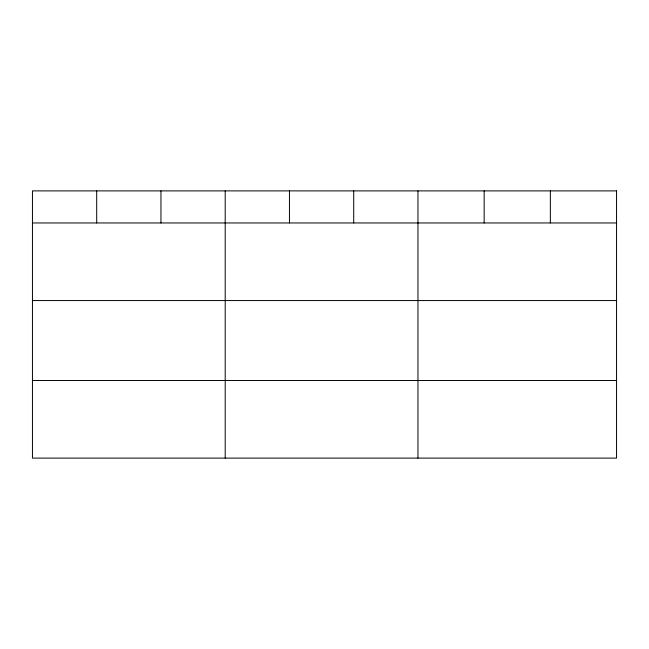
<?xml version="1.0" encoding="UTF-8"?>
<svg xmlns="http://www.w3.org/2000/svg" width="649" height="649" viewBox="0 0 649 649"><rect width="100%" height="100%" fill="white"/><g stroke="black" fill="none" stroke-linecap="round" stroke-linejoin="round"><path stroke-width="0.97" d="M32.45 222.956L616.55 222.956M32.45 300.56L616.55 300.56M32.45 380.509L616.55 380.509M550.352 190.887L550.352 222.956M484.154 190.887L484.154 222.956M417.956 190.887L417.956 458.113M353.705 190.887L353.705 222.956M289.454 190.887L289.454 222.956M225.203 190.887L225.203 458.113M160.952 190.887L160.952 222.956M96.701 190.887L96.701 222.956M616.55 190.887L32.45 190.887L32.45 458.113L616.55 458.113L616.55 190.887"/></g></svg>
